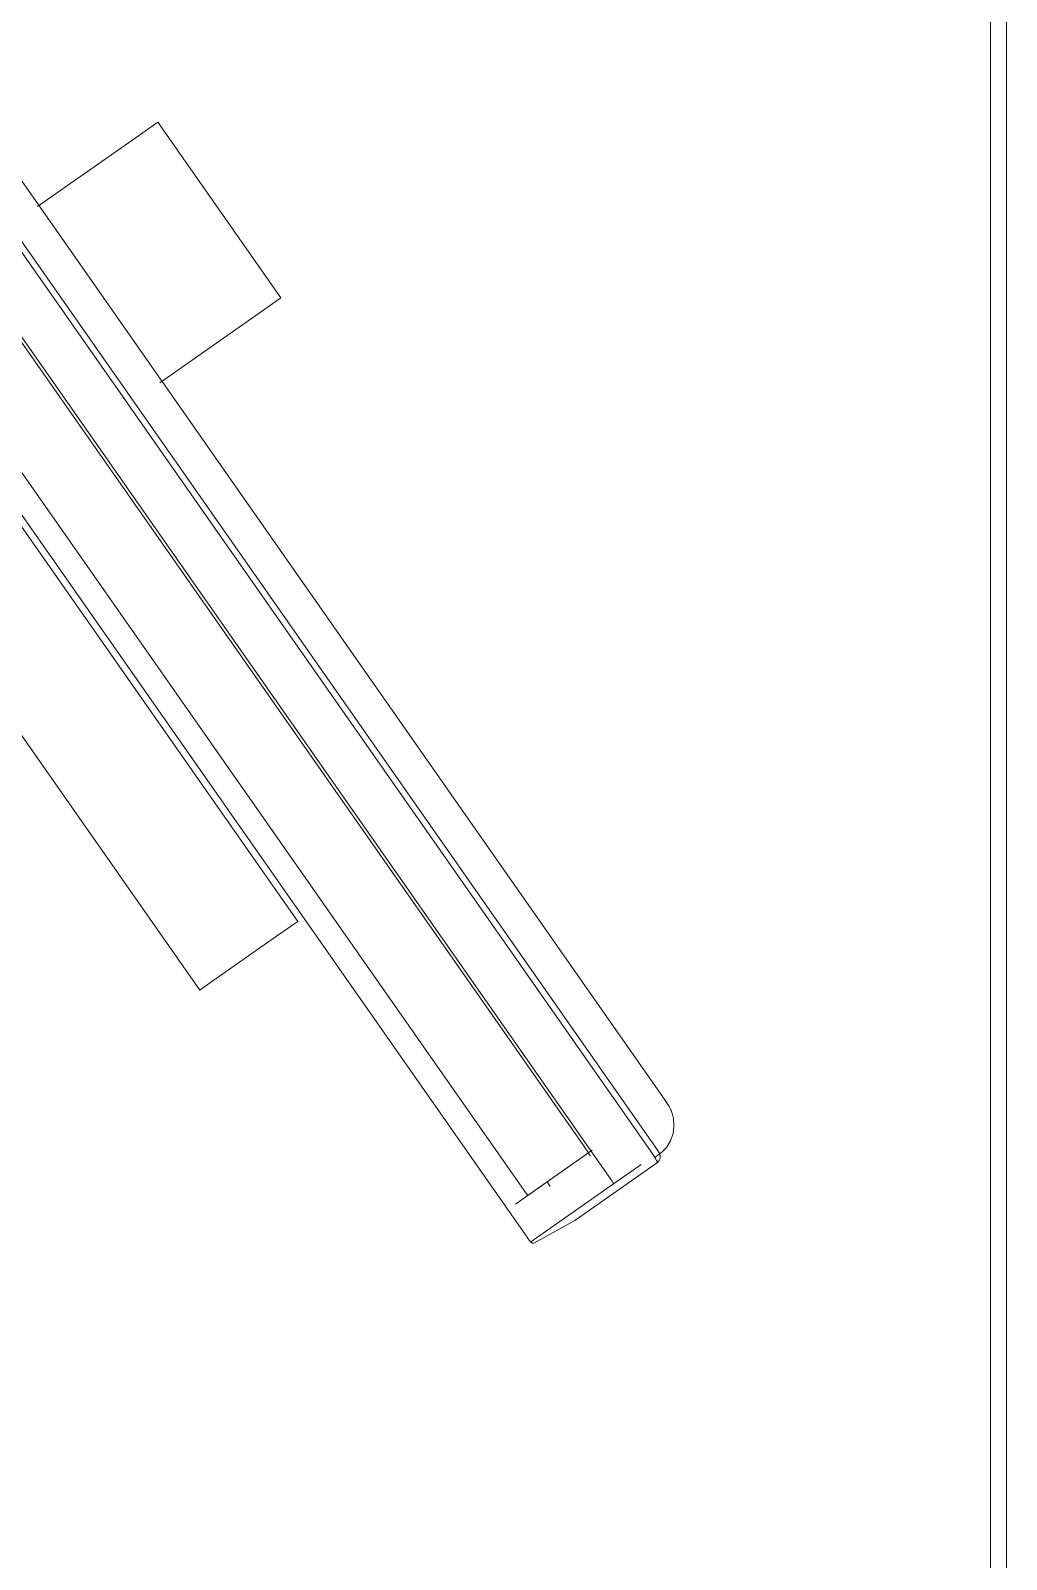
# Model space of a CAD drawing. Header units: inches. Extents: x 1 to 4637, y -664 to 702.
# Drawn here: x 2229.3 to 2241.6, y -312.37 to -293.12 of the extents above; entities that cross this region are included whole.
import ezdxf

# ---------------------------------------------------------------- set-up
doc = ezdxf.new("R2010")
doc.units = ezdxf.units.IN
doc.header["$MEASUREMENT"] = 0
doc.layers.add('I-FURN', color=30, linetype='Continuous', lineweight=9)
doc.layers.add('I-WALL', color=2, linetype='Continuous', lineweight=9)

# ---------------------------------------------------------------- blocks, each defined once
blk = doc.blocks.new('Desk - Group 1 - No Side Chairs-V16-New Construction - Tel_Data_Elec Plan')
at = {"layer": 'I-FURN'}
for p, q in [((72, 30), (0, 30)), ((23.736, 25.927), (3.337, 11.643)), ((24.371, 25.836), (24.302, 25.788)), ((24.416, 25.77), (24.371, 25.836)), ((24.483, 25.804), (25.212, 24.762)), ((25.212, 24.762), (24.483, 25.804)), ((24.302, 25.788), (3.275, 11.065)), ((24.346, 25.725), (3.319, 11.001)), ((24.346, 25.725), (3.319, 11.001)), ((24.751, 25.251), (24.506, 25.601)), ((25.481, 24.209), (24.751, 25.251)), ((24.699, 25.221), (3.672, 10.497)), ((4.118, 10.764), (24.296, 24.892)), ((24.328, 24.984), (25.005, 24.016)), ((24.894, 24.175), (24.357, 24.942)), ((25.492, 24.257), (25.213, 24.762)), ((24.784, 24.455), (24.726, 24.415)), ((24.784, 24.455), (24.726, 24.415)), ((4.407, 9.447), (25.435, 24.17)), ((4.408, 9.447), (25.435, 24.17)), ((4.656, 9.996), (24.834, 24.124)), ((21.446, 21.272), (8.495, 12.204)), ((21.446, 21.272), (21.48, 21.224)), ((21.48, 21.224), (21.569, 21.096)), ((13.594, 21.061), (11.379, 19.51)), ((13.594, 21.061), (13.707, 20.9)), ((21.569, 21.096), (21.633, 21.005)), ((21.633, 21.005), (22.273, 20.091)), ((13.707, 20.9), (14.662, 19.535)), ((9.36, 10.969), (22.311, 20.037)), ((22.273, 20.091), (22.311, 20.037)), ((11.492, 19.349), (11.379, 19.51)), ((12.442, 17.992), (11.492, 19.349))]:
    blk.add_line(p, q, dxfattribs=at)
at = {"layer": 'I-FURN', "flags": 128}
for points in [[(23.924, 26.005), (24.022, 26.013), (24.118, 26.001), (24.207, 25.971), (24.287, 25.922), (24.353, 25.858)], [(24.483, 25.804), (24.456, 25.828), (24.431, 25.838), (24.414, 25.84), (24.402, 25.84), (24.394, 25.838), (24.388, 25.837), (24.384, 25.835), (24.38, 25.834), (24.377, 25.833), (24.374, 25.832), (24.371, 25.83), (24.369, 25.829), (24.366, 25.828), (24.364, 25.827), (24.362, 25.826), (24.359, 25.825), (24.357, 25.823), (24.355, 25.822), (24.352, 25.821), (24.35, 25.819), (24.348, 25.818), (24.346, 25.817), (24.343, 25.815), (24.341, 25.814), (24.338, 25.812), (24.336, 25.811), (24.333, 25.809), (24.331, 25.808), (24.328, 25.806), (24.326, 25.804), (24.323, 25.803), (24.321, 25.801), (24.318, 25.799), (24.315, 25.798), (24.313, 25.796), (24.31, 25.794), (24.308, 25.792), (24.305, 25.79), (24.302, 25.788), (24.302, 25.788)], [(24.401, 24.958), (24.401, 24.957), (24.4, 24.957), (24.399, 24.957), (24.397, 24.956), (24.395, 24.955), (24.393, 24.954), (24.391, 24.953), (24.388, 24.951), (24.385, 24.95), (24.383, 24.948), (24.379, 24.946), (24.376, 24.944), (24.373, 24.942), (24.369, 24.94), (24.365, 24.938), (24.361, 24.936), (24.357, 24.933), (24.353, 24.93), (24.349, 24.928), (24.345, 24.925), (24.341, 24.922), (24.336, 24.919), (24.332, 24.916), (24.327, 24.913), (24.323, 24.91), (24.318, 24.907), (24.313, 24.904), (24.309, 24.901), (24.304, 24.898), (24.299, 24.894), (24.296, 24.892)], [(25.492, 24.257), (25.497, 24.242), (25.496, 24.232), (25.494, 24.225), (25.492, 24.221), (25.49, 24.217), (25.489, 24.215), (25.487, 24.213), (25.486, 24.212), (25.485, 24.21), (25.484, 24.209), (25.482, 24.208), (25.481, 24.207), (25.48, 24.205), (25.479, 24.204), (25.477, 24.203), (25.476, 24.202), (25.475, 24.201), (25.473, 24.199), (25.472, 24.198), (25.47, 24.197), (25.469, 24.196), (25.467, 24.194), (25.465, 24.193), (25.464, 24.192), (25.462, 24.19), (25.46, 24.189), (25.458, 24.187), (25.457, 24.186), (25.455, 24.185), (25.453, 24.183), (25.451, 24.182), (25.449, 24.18), (25.447, 24.179), (25.445, 24.177), (25.443, 24.176), (25.441, 24.174), (25.439, 24.173), (25.437, 24.171), (25.435, 24.17), (25.435, 24.17)]]:
    blk.add_lwpolyline(points, dxfattribs=at)
at = {"layer": 'I-FURN'}
for centre, major_axis, start_param, end_param in [((24.354, 25.713), (0.129, 0.09), 0, 1.570796), ((24.354, 25.713), (0.129, 0.09), 0, 1.570796), ((24.702, 25.216), (0.0493, 0.0345), 0, 1.570796), ((24.702, 25.216), (0.0493, 0.0345), 0, 0.785398), ((24.83, 24.13), (0.0645, 0.0452), 4.712389, 6.283185), ((25.431, 24.174), (0.0493, 0.0345), 4.712389, 5.497787)]:
    blk.add_ellipse(centre, major_axis=major_axis, ratio=0.087156, start_param=start_param, end_param=end_param, dxfattribs=at)
blk.add_open_spline([(23.715, 25.911), (23.73, 25.923), (23.761, 25.945), (23.812, 25.971), (23.866, 25.992), (23.904, 26.002), (23.924, 26.005)], degree=3, dxfattribs=at)
blk.add_open_spline([(24.353, 25.858), (24.36, 25.85), (24.367, 25.841), (24.37, 25.837), (24.371, 25.836)], degree=3, knots=[0, 0, 0, 0, 0.5, 0.75, 0.75, 0.75, 0.75], dxfattribs=at)

msp = doc.modelspace()

# ---------------------------------------------------------------- linework, layer by layer
at = {"layer": 'I-WALL', "color": 250, "lineweight": 20}
msp.add_line((2241.596, -281.728), (2241.596, -427.228), dxfattribs=at)

# ---------------------------------------------------------------- block references
at = {"layer": 'I-FURN', "rotation": 269.9999999999999}
msp.add_blockref('Desk - Group 1 - No Side Chairs-V16-New Construction - Tel_Data_Elec Plan', (2211.394, -282.89), dxfattribs=at)

doc.saveas('drawing.dxf')
